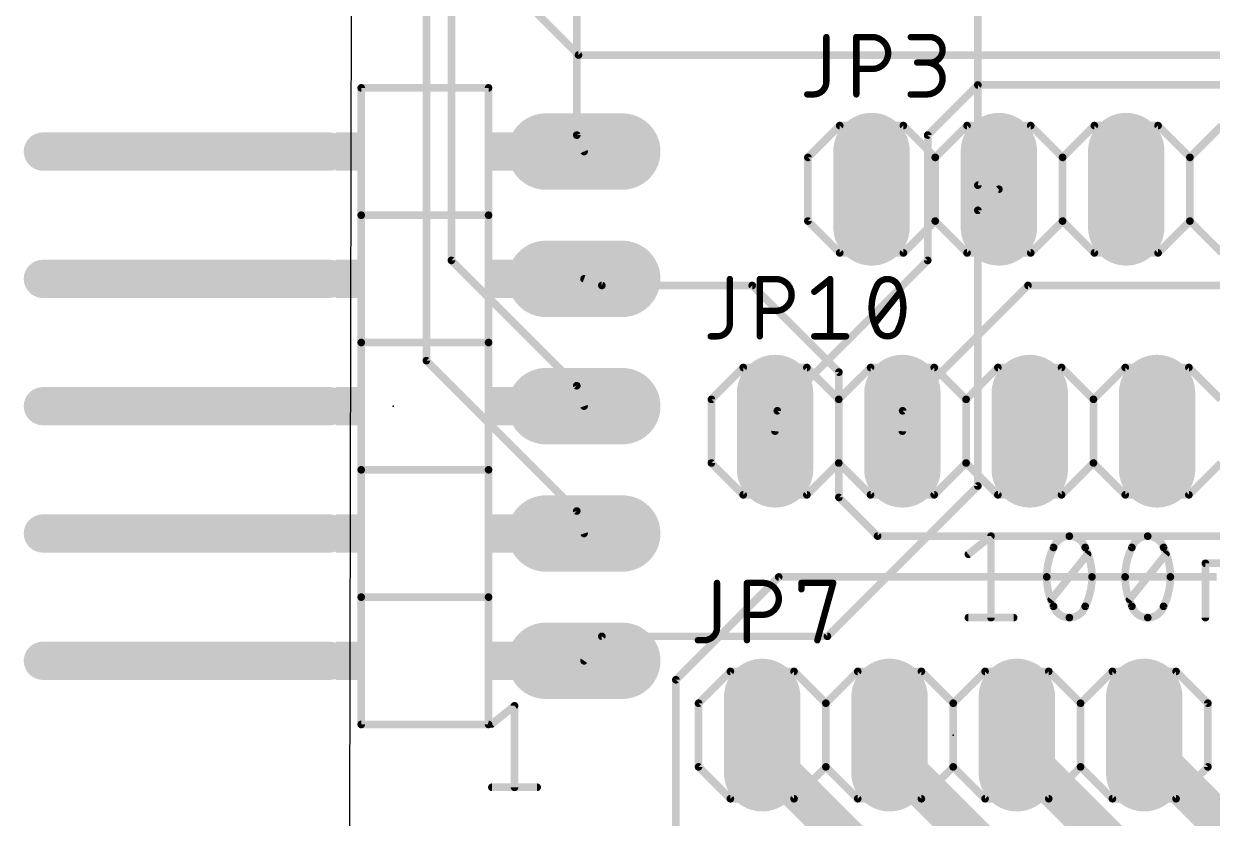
# Model space of a CAD drawing. Extents: x 35 to 96.4, y 45.4 to 90.1.
# Drawn here: x 34.97 to 58.68, y 53.87 to 69.72 of the extents above; entities that cross this region are included whole.
import ezdxf

# ---------------------------------------------------------------- set-up
doc = ezdxf.new("R2010")
doc.units = 0
for name, color, linetype in [('1', 12, 'CONTINUOUS'), ('16', 132, 'CONTINUOUS'), ('17', 110, 'CONTINUOUS'), ('20', 31, 'CONTINUOUS'), ('21', 253, 'CONTINUOUS'), ('23', 53, 'CONTINUOUS'), ('25', 253, 'CONTINUOUS'), ('51', 253, 'CONTINUOUS')]:
    doc.layers.add(name, color=color, linetype=linetype)

# ---------------------------------------------------------------- blocks, each defined once
blk = doc.blocks.new('RECT')
blk.add_solid([(-0.5, -0.5), (0.5, -0.5), (-0.5, 0.5), (0.5, 0.5)])
blk = doc.blocks.new('LONGP100')
at = {"const_width": 1}
blk.add_lwpolyline([(-0.5, 0), (0.5, 0)], dxfattribs=at)
at = {"const_width": 0.5}
for points in [[(-0.5, 0.25, 1), (-0.5, -0.25)], [(0.5, -0.25, 1), (0.5, 0.25)]]:
    blk.add_lwpolyline(points, format="xyb", dxfattribs=at)

msp = doc.modelspace()

# ---------------------------------------------------------------- linework, layer by layer
at = {"layer": '1'}
for points, const_width in [([(46.0345, 69.0978), (43.5, 71.6322)], 0.1524), ([(64.4022, 69.0978), (46.0345, 69.0978)], 0.1524), ([(54, 68.5), (53, 67.5)], 0.1524), ([(60, 68.5), (54, 68.5)], 0.1524), ([(53, 67.5), (53, 65)], 0.1524), ([(54, 66), (54.42, 66.42)], 0.1524), ([(54, 66), (54, 60.5)], 0.1524), ([(53, 65), (50, 62)], 0.1524), ([(50, 62), (49.955, 61.5931)], 0.1524), ([(54, 60.5), (51, 57.5)], 0.1524), ([(46.5, 57.5), (46.1457, 57.012)], 0.1524), ([(51, 57.5), (46.5, 57.5)], 0.1524), ([(49.6988, 55.5303), (49.6988, 55.1482)], 0.8128), ([(52.2388, 55.5303), (52.2388, 55.1466)], 0.8128), ([(54.7788, 55.5303), (54.7788, 55.2411)], 0.8128), ([(57.3188, 55.5303), (57.3188, 55.2971)], 0.8128), ([(55.1758, 49.6713), (49.6988, 55.1482)], 0.8128), ([(57.7098, 49.6757), (52.2388, 55.1466)], 0.8128), ([(60.2861, 49.7338), (54.7788, 55.2411)], 0.8128), ([(62.8402, 49.7757), (57.3188, 55.2971)], 0.8128)]:
    msp.add_lwpolyline(points, dxfattribs=dict(at, const_width=const_width))
for points, const_width in [([(46.0345, 69.1359, 1), (46.0345, 69.0597)], 0.0762), ([(46.0075, 69.0708, 1), (46.0614, 69.1247)], 0.0762), ([(54, 68.5381, 1), (54, 68.4619)], 0.0762), ([(54.0269, 68.4731, 1), (53.9731, 68.5269)], 0.0762), ([(53.0381, 67.5, 1), (52.9619, 67.5)], 0.0762), ([(52.9731, 67.5269, 1), (53.0269, 67.4731)], 0.0762), ([(54.4469, 66.3931, 1), (54.3931, 66.4469)], 0.0762), ([(54.0381, 66, 1), (53.9619, 66)], 0.0762), ([(53.9731, 66.0269, 1), (54.0269, 65.9731)], 0.0762), ([(52.9619, 65, 1), (53.0381, 65)], 0.0762), ([(53.0269, 64.9731, 1), (52.9731, 65.0269)], 0.0762), ([(49.9731, 62.0269, 1), (50.0269, 61.9731)], 0.0762), ([(50.0379, 61.9958, 1), (49.9621, 62.0042)], 0.0762), ([(49.9172, 61.5973, 1), (49.9929, 61.5889)], 0.0762), ([(53.9619, 60.5, 1), (54.0381, 60.5)], 0.0762), ([(54.0269, 60.4731, 1), (53.9731, 60.5269)], 0.0762), ([(46.5, 57.5381, 1), (46.5, 57.4619)], 0.0762), ([(46.5308, 57.4776, 1), (46.4692, 57.5224)], 0.0762), ([(50.9731, 57.5269, 1), (51.0269, 57.4731)], 0.0762), ([(51, 57.4619, 1), (51, 57.5381)], 0.0762), ([(46.1149, 57.0344, 1), (46.1765, 56.9896)], 0.0762), ([(49.902, 55.5303, 1), (49.4956, 55.5303)], 0.4064), ([(52.442, 55.5303, 1), (52.0356, 55.5303)], 0.4064), ([(54.982, 55.5303, 1), (54.5756, 55.5303)], 0.4064), ([(57.522, 55.5303, 1), (57.1156, 55.5303)], 0.4064), ([(49.8425, 55.2919, 1), (49.5552, 55.0045)], 0.4064), ([(52.3825, 55.2903, 1), (52.0952, 55.003)], 0.4064), ([(54.9225, 55.3847, 1), (54.6352, 55.0974)], 0.4064), ([(57.1156, 55.2971, 1), (57.522, 55.2971)], 0.4064), ([(57.4625, 55.4407, 1), (57.1752, 55.1534)], 0.4064), ([(49.4956, 55.1482, 1), (49.902, 55.1482)], 0.4064), ([(52.0356, 55.1466, 1), (52.442, 55.1466)], 0.4064), ([(54.5756, 55.2411, 1), (54.982, 55.2411)], 0.4064)]:
    msp.add_lwpolyline(points, format="xyb", dxfattribs=dict(at, const_width=const_width))
at = {"layer": '16', "const_width": 0.1524}
for points in [[(43, 85), (43, 63)], [(43.5, 85), (43.5, 65)], [(54, 66.5), (54, 77)], [(46, 70), (46, 67.5)], [(46, 67.5), (46.1457, 67.172)], [(54, 66.5), (54.42, 66.42)], [(43.5, 65), (46, 62.5)], [(46.5, 64.5), (46.1457, 64.632)], [(49.5, 64.5), (46.5, 64.5)], [(51.229, 62.771), (49.5, 64.5)], [(55, 64.5), (52.5, 62)], [(63, 64.5), (55, 64.5)], [(43, 63), (46, 60)], [(51.229, 60.271), (51.229, 62.771)], [(46, 62.5), (46.1457, 62.092)], [(52.5, 62), (52.495, 61.5931)], [(52, 59.5), (51.229, 60.271)], [(46, 60), (46.1457, 59.552)], [(63, 59.5), (52, 59.5)], [(50.0282, 58.6844), (47.9773, 56.6335)], [(58.7617, 58.6844), (50.0282, 58.6844)], [(47.9773, 56.6335), (47.9773, 51.5734)]]:
    msp.add_lwpolyline(points, dxfattribs=at)
at = {"layer": '16', "const_width": 0.0762}
for points in [[(46.0348, 67.5155, 1), (45.9652, 67.4845)], [(45.9619, 67.5, 1), (46.0381, 67.5)], [(46.1109, 67.1565, 1), (46.1805, 67.1874)], [(54.0071, 66.5374, 1), (53.9929, 66.4626)], [(53.9619, 66.5, 1), (54.0381, 66.5)], [(54.4129, 66.3826, 1), (54.4271, 66.4574)], [(43.4619, 65, 1), (43.5381, 65)], [(43.5269, 65.0269, 1), (43.4731, 64.9731)], [(46.159, 64.6677, 1), (46.1324, 64.5963)], [(46.5, 64.5381, 1), (46.5, 64.4619)], [(46.4867, 64.4643, 1), (46.5133, 64.5357)], [(49.5269, 64.5269, 1), (49.4731, 64.4731)], [(49.5, 64.4619, 1), (49.5, 64.5381)], [(55, 64.5381, 1), (55, 64.4619)], [(55.0269, 64.4731, 1), (54.9731, 64.5269)], [(43.0269, 63.0269, 1), (42.9731, 62.9731)], [(42.9619, 63, 1), (43.0381, 63)], [(51.2671, 62.771, 1), (51.1909, 62.771)], [(51.202, 62.7441, 1), (51.2559, 62.798)], [(46.0359, 62.5128, 1), (45.9641, 62.4872)], [(45.9731, 62.4731, 1), (46.0269, 62.5269)], [(46.1098, 62.0792, 1), (46.1816, 62.1048)], [(52.5381, 61.9995, 1), (52.4619, 62.0005)], [(52.4731, 62.0269, 1), (52.5269, 61.9731)], [(52.4569, 61.5936, 1), (52.5331, 61.5926)], [(51.2559, 60.298, 1), (51.202, 60.2441)], [(51.1909, 60.271, 1), (51.2671, 60.271)], [(46.0362, 60.0118, 1), (45.9638, 59.9882)], [(45.9731, 59.9731, 1), (46.0269, 60.0269)], [(46.1095, 59.5402, 1), (46.1819, 59.5638)], [(52, 59.5381, 1), (52, 59.4619)], [(51.9731, 59.4731, 1), (52.0269, 59.5269)], [(50.0282, 58.7225, 1), (50.0282, 58.6463)], [(50.0552, 58.6575, 1), (50.0013, 58.7113)], [(48.0154, 56.6335, 1), (47.9392, 56.6335)], [(47.9504, 56.6604, 1), (48.0043, 56.6066)]]:
    msp.add_lwpolyline(points, format="xyb", dxfattribs=at)
at = {"layer": '20'}
msp.add_line((41.5284, 85.7483), (41.4639, 53.6857), dxfattribs=at)
at = {"layer": '21'}
for points, const_width in [([(44.2407, 68.442), (41.7007, 68.442)], 0.1524), ([(41.7007, 68.442), (41.7007, 65.902)], 0.1524), ([(44.2407, 65.902), (44.2407, 68.442)], 0.1524), ([(51.245, 67.69), (50.61, 67.055)], 0.1524), ([(51.245, 67.69), (52.515, 67.69)], 0.1524), ([(52.515, 67.69), (53.15, 67.055)], 0.1524), ([(53.15, 67.055), (53.785, 67.69)], 0.1524), ([(53.785, 67.69), (55.055, 67.69)], 0.1524), ([(55.055, 67.69), (55.69, 67.055)], 0.1524), ([(55.69, 67.055), (56.325, 67.69)], 0.1524), ([(56.325, 67.69), (57.595, 67.69)], 0.1524), ([(57.595, 67.69), (58.23, 67.055)], 0.1524), ([(58.865, 67.69), (58.23, 67.055)], 0.1524), ([(35.3507, 67.172), (41.0657, 67.172)], 0.762), ([(50.61, 67.055), (50.61, 65.785)], 0.1524), ([(53.15, 67.055), (53.15, 65.785)], 0.1524), ([(55.69, 67.055), (55.69, 65.785)], 0.1524), ([(58.23, 67.055), (58.23, 65.785)], 0.1524), ([(44.2407, 65.902), (41.7007, 65.902)], 0.1524), ([(41.7007, 65.902), (41.7007, 63.362)], 0.1524), ([(44.2407, 63.362), (44.2407, 65.902)], 0.1524), ([(50.61, 65.785), (51.245, 65.15)], 0.1524), ([(53.15, 65.785), (52.515, 65.15)], 0.1524), ([(53.785, 65.15), (53.15, 65.785)], 0.1524), ([(55.69, 65.785), (55.055, 65.15)], 0.1524), ([(56.325, 65.15), (55.69, 65.785)], 0.1524), ([(58.23, 65.785), (57.595, 65.15)], 0.1524), ([(58.23, 65.785), (58.865, 65.15)], 0.1524), ([(52.515, 65.15), (51.245, 65.15)], 0.1524), ([(55.055, 65.15), (53.785, 65.15)], 0.1524), ([(57.595, 65.15), (56.325, 65.15)], 0.1524), ([(35.3507, 64.632), (41.0657, 64.632)], 0.762), ([(44.2407, 63.362), (41.7007, 63.362)], 0.1524), ([(41.7007, 63.362), (41.7007, 60.822)], 0.1524), ([(44.2407, 60.822), (44.2407, 63.362)], 0.1524), ([(49.32, 62.8631), (48.685, 62.2281)], 0.1524), ([(49.32, 62.8631), (50.59, 62.8631)], 0.1524), ([(50.59, 62.8631), (51.225, 62.2281)], 0.1524), ([(51.225, 62.2281), (51.86, 62.8631)], 0.1524), ([(51.86, 62.8631), (53.13, 62.8631)], 0.1524), ([(53.13, 62.8631), (53.765, 62.2281)], 0.1524), ([(53.765, 62.2281), (54.4, 62.8631)], 0.1524), ([(54.4, 62.8631), (55.67, 62.8631)], 0.1524), ([(55.67, 62.8631), (56.305, 62.2281)], 0.1524), ([(56.94, 62.8631), (56.305, 62.2281)], 0.1524), ([(56.94, 62.8631), (58.21, 62.8631)], 0.1524), ([(58.21, 62.8631), (58.845, 62.2281)], 0.1524), ([(35.3507, 62.092), (41.0657, 62.092)], 0.762), ([(48.685, 62.2281), (48.685, 60.9581)], 0.1524), ([(51.225, 62.2281), (51.225, 60.9581)], 0.1524), ([(53.765, 62.2281), (53.765, 60.9581)], 0.1524), ([(56.305, 62.2281), (56.305, 60.9581)], 0.1524), ([(48.685, 60.9581), (49.32, 60.3231)], 0.1524), ([(51.225, 60.9581), (50.59, 60.3231)], 0.1524), ([(51.86, 60.3231), (51.225, 60.9581)], 0.1524), ([(53.765, 60.9581), (53.13, 60.3231)], 0.1524), ([(54.4, 60.3231), (53.765, 60.9581)], 0.1524), ([(56.305, 60.9581), (55.67, 60.3231)], 0.1524), ([(56.305, 60.9581), (56.94, 60.3231)], 0.1524), ([(58.845, 60.9581), (58.21, 60.3231)], 0.1524), ([(44.2407, 60.822), (41.7007, 60.822)], 0.1524), ([(41.7007, 60.822), (41.7007, 58.282)], 0.1524), ([(44.2407, 58.282), (44.2407, 60.822)], 0.1524), ([(50.59, 60.3231), (49.32, 60.3231)], 0.1524), ([(53.13, 60.3231), (51.86, 60.3231)], 0.1524), ([(55.67, 60.3231), (54.4, 60.3231)], 0.1524), ([(58.21, 60.3231), (56.94, 60.3231)], 0.1524), ([(35.3507, 59.552), (41.0657, 59.552)], 0.762), ([(44.2407, 58.282), (41.7007, 58.282)], 0.1524), ([(41.7007, 58.282), (41.7007, 55.742)], 0.1524), ([(44.2407, 55.742), (44.2407, 58.282)], 0.1524), ([(35.3507, 57.012), (41.0657, 57.012)], 0.762), ([(49.0638, 56.8003), (48.4288, 56.1653)], 0.1524), ([(49.0638, 56.8003), (50.3338, 56.8003)], 0.1524), ([(50.3338, 56.8003), (50.9688, 56.1653)], 0.1524), ([(50.9688, 56.1653), (51.6038, 56.8003)], 0.1524), ([(51.6038, 56.8003), (52.8738, 56.8003)], 0.1524), ([(52.8738, 56.8003), (53.5088, 56.1653)], 0.1524), ([(53.5088, 56.1653), (54.1438, 56.8003)], 0.1524), ([(54.1438, 56.8003), (55.4138, 56.8003)], 0.1524), ([(55.4138, 56.8003), (56.0488, 56.1653)], 0.1524), ([(56.6838, 56.8003), (56.0488, 56.1653)], 0.1524), ([(56.6838, 56.8003), (57.9538, 56.8003)], 0.1524), ([(57.9538, 56.8003), (58.5888, 56.1653)], 0.1524), ([(48.4288, 56.1653), (48.4288, 54.8953)], 0.1524), ([(50.9688, 56.1653), (50.9688, 54.8953)], 0.1524), ([(53.5088, 56.1653), (53.5088, 54.8953)], 0.1524), ([(56.0488, 56.1653), (56.0488, 54.8953)], 0.1524), ([(58.5888, 56.1653), (58.5888, 54.8953)], 0.1524), ([(41.7007, 55.742), (44.2407, 55.742)], 0.1524), ([(48.4288, 54.8953), (49.0638, 54.2603)], 0.1524), ([(50.9688, 54.8953), (50.3338, 54.2603)], 0.1524), ([(51.6038, 54.2603), (50.9688, 54.8953)], 0.1524), ([(53.5088, 54.8953), (52.8738, 54.2603)], 0.1524), ([(54.1438, 54.2603), (53.5088, 54.8953)], 0.1524), ([(56.0488, 54.8953), (55.4138, 54.2603)], 0.1524), ([(56.0488, 54.8953), (56.6838, 54.2603)], 0.1524), ([(58.5888, 54.8953), (57.9538, 54.2603)], 0.1524), ([(50.3338, 54.2603), (49.0638, 54.2603)], 0.1524), ([(52.8738, 54.2603), (51.6038, 54.2603)], 0.1524), ([(55.4138, 54.2603), (54.1438, 54.2603)], 0.1524), ([(57.9538, 54.2603), (56.6838, 54.2603)], 0.1524)]:
    msp.add_lwpolyline(points, dxfattribs=dict(at, const_width=const_width))
for points, const_width in [([(41.7007, 68.4801, 1), (41.7007, 68.4039)], 0.0762), ([(41.7388, 68.442, 1), (41.6626, 68.442)], 0.0762), ([(44.2788, 68.442, 1), (44.2026, 68.442)], 0.0762), ([(44.2407, 68.4039, 1), (44.2407, 68.4801)], 0.0762), ([(51.245, 67.7281, 1), (51.245, 67.6519)], 0.0762), ([(51.2719, 67.6631, 1), (51.2181, 67.7169)], 0.0762), ([(52.5419, 67.7169, 1), (52.4881, 67.6631)], 0.0762), ([(52.515, 67.6519, 1), (52.515, 67.7281)], 0.0762), ([(53.785, 67.7281, 1), (53.785, 67.6519)], 0.0762), ([(53.8119, 67.6631, 1), (53.7581, 67.7169)], 0.0762), ([(55.0819, 67.7169, 1), (55.0281, 67.6631)], 0.0762), ([(55.055, 67.6519, 1), (55.055, 67.7281)], 0.0762), ([(56.325, 67.7281, 1), (56.325, 67.6519)], 0.0762), ([(56.3519, 67.6631, 1), (56.2981, 67.7169)], 0.0762), ([(57.6219, 67.7169, 1), (57.5681, 67.6631)], 0.0762), ([(57.595, 67.6519, 1), (57.595, 67.7281)], 0.0762), ([(35.3507, 67.3625, 1), (35.3507, 66.9815)], 0.381), ([(41.0657, 66.9815, 1), (41.0657, 67.3625)], 0.381), ([(50.6481, 67.055, 1), (50.5719, 67.055)], 0.0762), ([(50.5831, 67.0819, 1), (50.6369, 67.0281)], 0.0762), ([(53.1881, 67.055, 1), (53.1119, 67.055)], 0.0762), ([(53.1231, 67.0819, 1), (53.1769, 67.0281)], 0.0762), ([(53.1231, 67.0281, 1), (53.1769, 67.0819)], 0.0762), ([(55.7281, 67.055, 1), (55.6519, 67.055)], 0.0762), ([(55.6631, 67.0819, 1), (55.7169, 67.0281)], 0.0762), ([(55.6631, 67.0281, 1), (55.7169, 67.0819)], 0.0762), ([(58.2681, 67.055, 1), (58.1919, 67.055)], 0.0762), ([(58.2031, 67.0819, 1), (58.2569, 67.0281)], 0.0762), ([(58.2031, 67.0281, 1), (58.2569, 67.0819)], 0.0762), ([(41.7007, 65.9401, 1), (41.7007, 65.8639)], 0.0762), ([(41.7388, 65.902, 1), (41.6626, 65.902)], 0.0762), ([(41.6626, 65.902, 1), (41.7388, 65.902)], 0.0762), ([(44.2788, 65.902, 1), (44.2026, 65.902)], 0.0762), ([(44.2026, 65.902, 1), (44.2788, 65.902)], 0.0762), ([(44.2407, 65.8639, 1), (44.2407, 65.9401)], 0.0762), ([(50.5719, 65.785, 1), (50.6481, 65.785)], 0.0762), ([(50.6369, 65.8119, 1), (50.5831, 65.7581)], 0.0762), ([(53.1119, 65.785, 1), (53.1881, 65.785)], 0.0762), ([(53.1769, 65.8119, 1), (53.1231, 65.7581)], 0.0762), ([(53.1769, 65.7581, 1), (53.1231, 65.8119)], 0.0762), ([(55.6519, 65.785, 1), (55.7281, 65.785)], 0.0762), ([(55.7169, 65.8119, 1), (55.6631, 65.7581)], 0.0762), ([(55.7169, 65.7581, 1), (55.6631, 65.8119)], 0.0762), ([(58.1919, 65.785, 1), (58.2681, 65.785)], 0.0762), ([(58.2569, 65.8119, 1), (58.2031, 65.7581)], 0.0762), ([(58.2569, 65.7581, 1), (58.2031, 65.8119)], 0.0762), ([(51.245, 65.1881, 1), (51.245, 65.1119)], 0.0762), ([(51.2181, 65.1231, 1), (51.2719, 65.1769)], 0.0762), ([(52.4881, 65.1769, 1), (52.5419, 65.1231)], 0.0762), ([(52.515, 65.1119, 1), (52.515, 65.1881)], 0.0762), ([(53.785, 65.1881, 1), (53.785, 65.1119)], 0.0762), ([(53.7581, 65.1231, 1), (53.8119, 65.1769)], 0.0762), ([(55.0281, 65.1769, 1), (55.0819, 65.1231)], 0.0762), ([(55.055, 65.1119, 1), (55.055, 65.1881)], 0.0762), ([(56.325, 65.1881, 1), (56.325, 65.1119)], 0.0762), ([(56.2981, 65.1231, 1), (56.3519, 65.1769)], 0.0762), ([(57.5681, 65.1769, 1), (57.6219, 65.1231)], 0.0762), ([(57.595, 65.1119, 1), (57.595, 65.1881)], 0.0762), ([(35.3507, 64.8225, 1), (35.3507, 64.4415)], 0.381), ([(41.0657, 64.4415, 1), (41.0657, 64.8225)], 0.381), ([(41.7007, 63.4001, 1), (41.7007, 63.3239)], 0.0762), ([(41.7388, 63.362, 1), (41.6626, 63.362)], 0.0762), ([(41.6626, 63.362, 1), (41.7388, 63.362)], 0.0762), ([(44.2788, 63.362, 1), (44.2026, 63.362)], 0.0762), ([(44.2026, 63.362, 1), (44.2788, 63.362)], 0.0762), ([(44.2407, 63.3239, 1), (44.2407, 63.4001)], 0.0762), ([(49.32, 62.9012, 1), (49.32, 62.825)], 0.0762), ([(49.347, 62.8362, 1), (49.2931, 62.8901)], 0.0762), ([(50.617, 62.8901, 1), (50.5631, 62.8362)], 0.0762), ([(50.59, 62.825, 1), (50.59, 62.9012)], 0.0762), ([(51.86, 62.9012, 1), (51.86, 62.825)], 0.0762), ([(51.887, 62.8362, 1), (51.8331, 62.8901)], 0.0762), ([(53.157, 62.8901, 1), (53.1031, 62.8362)], 0.0762), ([(53.13, 62.825, 1), (53.13, 62.9012)], 0.0762), ([(54.4, 62.9012, 1), (54.4, 62.825)], 0.0762), ([(54.427, 62.8362, 1), (54.3731, 62.8901)], 0.0762), ([(55.697, 62.8901, 1), (55.6431, 62.8362)], 0.0762), ([(55.67, 62.825, 1), (55.67, 62.9012)], 0.0762), ([(56.94, 62.9012, 1), (56.94, 62.825)], 0.0762), ([(56.967, 62.8362, 1), (56.9131, 62.8901)], 0.0762), ([(58.237, 62.8901, 1), (58.1831, 62.8362)], 0.0762), ([(58.21, 62.825, 1), (58.21, 62.9012)], 0.0762), ([(35.3507, 62.2825, 1), (35.3507, 61.9015)], 0.381), ([(41.0657, 61.9015, 1), (41.0657, 62.2825)], 0.381), ([(48.7231, 62.2281, 1), (48.6469, 62.2281)], 0.0762), ([(48.6581, 62.2551, 1), (48.712, 62.2012)], 0.0762), ([(51.2631, 62.2281, 1), (51.1869, 62.2281)], 0.0762), ([(51.1981, 62.2551, 1), (51.252, 62.2012)], 0.0762), ([(51.1981, 62.2012, 1), (51.252, 62.2551)], 0.0762), ([(53.8031, 62.2281, 1), (53.7269, 62.2281)], 0.0762), ([(53.7381, 62.2551, 1), (53.792, 62.2012)], 0.0762), ([(53.7381, 62.2012, 1), (53.792, 62.2551)], 0.0762), ([(56.3431, 62.2281, 1), (56.2669, 62.2281)], 0.0762), ([(56.2781, 62.2551, 1), (56.332, 62.2012)], 0.0762), ([(56.2781, 62.2012, 1), (56.332, 62.2551)], 0.0762), ([(48.712, 60.9851, 1), (48.6581, 60.9312)], 0.0762), ([(48.6469, 60.9581, 1), (48.7231, 60.9581)], 0.0762), ([(51.252, 60.9851, 1), (51.1981, 60.9312)], 0.0762), ([(51.1869, 60.9581, 1), (51.2631, 60.9581)], 0.0762), ([(51.252, 60.9312, 1), (51.1981, 60.9851)], 0.0762), ([(53.792, 60.9851, 1), (53.7381, 60.9312)], 0.0762), ([(53.7269, 60.9581, 1), (53.8031, 60.9581)], 0.0762), ([(53.792, 60.9312, 1), (53.7381, 60.9851)], 0.0762), ([(56.332, 60.9851, 1), (56.2781, 60.9312)], 0.0762), ([(56.2669, 60.9581, 1), (56.3431, 60.9581)], 0.0762), ([(56.332, 60.9312, 1), (56.2781, 60.9851)], 0.0762), ([(41.7007, 60.8601, 1), (41.7007, 60.7839)], 0.0762), ([(41.7388, 60.822, 1), (41.6626, 60.822)], 0.0762), ([(41.6626, 60.822, 1), (41.7388, 60.822)], 0.0762), ([(44.2788, 60.822, 1), (44.2026, 60.822)], 0.0762), ([(44.2026, 60.822, 1), (44.2788, 60.822)], 0.0762), ([(44.2407, 60.7839, 1), (44.2407, 60.8601)], 0.0762), ([(49.32, 60.3612, 1), (49.32, 60.285)], 0.0762), ([(49.2931, 60.2962, 1), (49.347, 60.3501)], 0.0762), ([(50.5631, 60.3501, 1), (50.617, 60.2962)], 0.0762), ([(50.59, 60.285, 1), (50.59, 60.3612)], 0.0762), ([(51.86, 60.3612, 1), (51.86, 60.285)], 0.0762), ([(51.8331, 60.2962, 1), (51.887, 60.3501)], 0.0762), ([(53.1031, 60.3501, 1), (53.157, 60.2962)], 0.0762), ([(53.13, 60.285, 1), (53.13, 60.3612)], 0.0762), ([(54.4, 60.3612, 1), (54.4, 60.285)], 0.0762), ([(54.3731, 60.2962, 1), (54.427, 60.3501)], 0.0762), ([(55.6431, 60.3501, 1), (55.697, 60.2962)], 0.0762), ([(55.67, 60.285, 1), (55.67, 60.3612)], 0.0762), ([(56.94, 60.3612, 1), (56.94, 60.285)], 0.0762), ([(56.9131, 60.2962, 1), (56.967, 60.3501)], 0.0762), ([(58.1831, 60.3501, 1), (58.237, 60.2962)], 0.0762), ([(58.21, 60.285, 1), (58.21, 60.3612)], 0.0762), ([(35.3507, 59.7425, 1), (35.3507, 59.3615)], 0.381), ([(41.0657, 59.3615, 1), (41.0657, 59.7425)], 0.381), ([(41.7007, 58.3201, 1), (41.7007, 58.2439)], 0.0762), ([(41.7388, 58.282, 1), (41.6626, 58.282)], 0.0762), ([(41.6626, 58.282, 1), (41.7388, 58.282)], 0.0762), ([(44.2788, 58.282, 1), (44.2026, 58.282)], 0.0762), ([(44.2026, 58.282, 1), (44.2788, 58.282)], 0.0762), ([(44.2407, 58.2439, 1), (44.2407, 58.3201)], 0.0762), ([(35.3507, 57.2025, 1), (35.3507, 56.8215)], 0.381), ([(41.0657, 56.8215, 1), (41.0657, 57.2025)], 0.381), ([(49.0638, 56.8384, 1), (49.0638, 56.7622)], 0.0762), ([(49.0908, 56.7733, 1), (49.0369, 56.8272)], 0.0762), ([(50.3608, 56.8272, 1), (50.3069, 56.7733)], 0.0762), ([(50.3338, 56.7622, 1), (50.3338, 56.8384)], 0.0762), ([(51.6038, 56.8384, 1), (51.6038, 56.7622)], 0.0762), ([(51.6308, 56.7733, 1), (51.5769, 56.8272)], 0.0762), ([(52.9008, 56.8272, 1), (52.8469, 56.7733)], 0.0762), ([(52.8738, 56.7622, 1), (52.8738, 56.8384)], 0.0762), ([(54.1438, 56.8384, 1), (54.1438, 56.7622)], 0.0762), ([(54.1708, 56.7733, 1), (54.1169, 56.8272)], 0.0762), ([(55.4408, 56.8272, 1), (55.3869, 56.7733)], 0.0762), ([(55.4138, 56.7622, 1), (55.4138, 56.8384)], 0.0762), ([(56.6838, 56.8384, 1), (56.6838, 56.7622)], 0.0762), ([(56.7108, 56.7733, 1), (56.6569, 56.8272)], 0.0762), ([(57.9808, 56.8272, 1), (57.9269, 56.7733)], 0.0762), ([(57.9538, 56.7622, 1), (57.9538, 56.8384)], 0.0762), ([(48.4669, 56.1653, 1), (48.3907, 56.1653)], 0.0762), ([(48.4019, 56.1922, 1), (48.4558, 56.1383)], 0.0762), ([(51.0069, 56.1653, 1), (50.9307, 56.1653)], 0.0762), ([(50.9419, 56.1922, 1), (50.9958, 56.1383)], 0.0762), ([(50.9419, 56.1383, 1), (50.9958, 56.1922)], 0.0762), ([(53.5469, 56.1653, 1), (53.4707, 56.1653)], 0.0762), ([(53.4819, 56.1922, 1), (53.5358, 56.1383)], 0.0762), ([(53.4819, 56.1383, 1), (53.5358, 56.1922)], 0.0762), ([(56.0869, 56.1653, 1), (56.0107, 56.1653)], 0.0762), ([(56.0219, 56.1922, 1), (56.0758, 56.1383)], 0.0762), ([(56.0219, 56.1383, 1), (56.0758, 56.1922)], 0.0762), ([(58.6269, 56.1653, 1), (58.5507, 56.1653)], 0.0762), ([(58.5619, 56.1383, 1), (58.6158, 56.1922)], 0.0762), ([(41.7007, 55.7801, 1), (41.7007, 55.7039)], 0.0762), ([(41.6626, 55.742, 1), (41.7388, 55.742)], 0.0762), ([(44.2026, 55.742, 1), (44.2788, 55.742)], 0.0762), ([(44.2407, 55.7039, 1), (44.2407, 55.7801)], 0.0762), ([(48.4558, 54.9222, 1), (48.4019, 54.8683)], 0.0762), ([(48.3907, 54.8953, 1), (48.4669, 54.8953)], 0.0762), ([(50.9958, 54.9222, 1), (50.9419, 54.8683)], 0.0762), ([(50.9307, 54.8953, 1), (51.0069, 54.8953)], 0.0762), ([(50.9958, 54.8683, 1), (50.9419, 54.9222)], 0.0762), ([(53.5358, 54.9222, 1), (53.4819, 54.8683)], 0.0762), ([(53.4707, 54.8953, 1), (53.5469, 54.8953)], 0.0762), ([(53.5358, 54.8683, 1), (53.4819, 54.9222)], 0.0762), ([(56.0758, 54.9222, 1), (56.0219, 54.8683)], 0.0762), ([(56.0107, 54.8953, 1), (56.0869, 54.8953)], 0.0762), ([(56.0758, 54.8683, 1), (56.0219, 54.9222)], 0.0762), ([(58.5507, 54.8953, 1), (58.6269, 54.8953)], 0.0762), ([(58.6158, 54.8683, 1), (58.5619, 54.9222)], 0.0762), ([(49.0638, 54.2984, 1), (49.0638, 54.2222)], 0.0762), ([(49.0369, 54.2333, 1), (49.0908, 54.2872)], 0.0762), ([(50.3069, 54.2872, 1), (50.3608, 54.2333)], 0.0762), ([(50.3338, 54.2222, 1), (50.3338, 54.2984)], 0.0762), ([(51.6038, 54.2984, 1), (51.6038, 54.2222)], 0.0762), ([(51.5769, 54.2333, 1), (51.6308, 54.2872)], 0.0762), ([(52.8469, 54.2872, 1), (52.9008, 54.2333)], 0.0762), ([(52.8738, 54.2222, 1), (52.8738, 54.2984)], 0.0762), ([(54.1438, 54.2984, 1), (54.1438, 54.2222)], 0.0762), ([(54.1169, 54.2333, 1), (54.1708, 54.2872)], 0.0762), ([(55.3869, 54.2872, 1), (55.4408, 54.2333)], 0.0762), ([(55.4138, 54.2222, 1), (55.4138, 54.2984)], 0.0762), ([(56.6838, 54.2984, 1), (56.6838, 54.2222)], 0.0762), ([(56.6569, 54.2333, 1), (56.7108, 54.2872)], 0.0762), ([(57.9269, 54.2872, 1), (57.9808, 54.2333)], 0.0762), ([(57.9538, 54.2222, 1), (57.9538, 54.2984)], 0.0762)]:
    msp.add_lwpolyline(points, format="xyb", dxfattribs=dict(at, const_width=const_width))
at = {"layer": '23'}
for p in [(42.3357, 62.092), (53.5088, 55.5303)]:
    msp.add_point(p, dxfattribs=at)
at = {"layer": '25'}
for points, const_width in [([(50.9783, 69.4553), (50.9783, 68.5663)], 0.127), ([(51.5763, 68.3123), (51.5763, 69.4553)], 0.127), ([(51.5763, 69.4553), (51.8938, 69.4553)], 0.127), ([(52.6622, 69.4553), (53.0432, 69.4553)], 0.127), ([(53.0432, 68.9473), (52.7892, 68.9473)], 0.127), ([(51.8938, 68.8203), (51.5763, 68.8203)], 0.127), ([(50.7243, 68.3123), (50.5973, 68.3123)], 0.127), ([(52.6622, 68.3123), (52.9797, 68.3123)], 0.127), ([(49.0533, 64.6284), (49.0533, 63.7394)], 0.127), ([(49.6514, 63.4854), (49.6514, 64.6284)], 0.127), ([(49.6514, 64.6284), (49.9689, 64.6284)], 0.127), ([(50.7372, 64.3744), (51.0547, 64.6284)], 0.127), ([(51.0547, 64.6284), (51.0547, 63.4854)], 0.127), ([(51.9437, 63.7394), (52.4517, 64.3744)], 0.127), ([(49.9689, 63.9934), (49.6514, 63.9934)], 0.127), ([(48.7993, 63.4854), (48.6723, 63.4854)], 0.127), ([(50.7372, 63.4854), (51.3722, 63.4854)], 0.127), ([(53.8111, 59.1374), (54.2627, 59.4986)], 0.1524), ([(54.2627, 59.4986), (54.2627, 57.873)], 0.1524), ([(55.4646, 58.2343), (56.187, 59.1374)], 0.1524), ([(57.0277, 58.2343), (57.7502, 59.1374)], 0.1524), ([(58.5387, 57.873), (58.5387, 58.9568)], 0.1524), ([(58.5387, 58.9568), (58.9902, 58.9568)], 0.1524), ([(48.7971, 58.5656), (48.7971, 57.6766)], 0.127), ([(49.3952, 57.4226), (49.3952, 58.5656)], 0.127), ([(49.3952, 58.5656), (49.7127, 58.5656)], 0.127), ([(50.481, 58.4386), (50.481, 58.5656)], 0.127), ([(50.481, 58.5656), (51.116, 58.5656)], 0.127), ([(51.116, 58.5656), (50.7985, 57.4226)], 0.127), ([(49.7127, 57.9306), (49.3952, 57.9306)], 0.127), ([(53.8111, 57.873), (54.7142, 57.873)], 0.1524), ([(48.5431, 57.4226), (48.4161, 57.4226)], 0.127), ([(44.3069, 55.7528), (44.7585, 56.1141)], 0.1524), ([(44.7585, 56.1141), (44.7585, 54.4885)], 0.1524), ([(44.3069, 54.4885), (45.21, 54.4885)], 0.1524)]:
    msp.add_lwpolyline(points, dxfattribs=dict(at, const_width=const_width))
for points, const_width in [([(51.0101, 69.4553, 1), (50.9466, 69.4553)], 0.0635), ([(51.5763, 69.4871, 1), (51.5763, 69.4236)], 0.0635), ([(51.6081, 69.4553, 1), (51.5446, 69.4553)], 0.0635), ([(51.8938, 69.4871, 1), (51.8938, 69.4236)], 0.0635), ([(51.8938, 68.8203, 1), (51.8938, 69.4553)], 0.127), ([(51.8938, 69.4236, 1), (51.8938, 69.4871)], 0.0635), ([(52.6622, 69.4871, 1), (52.6622, 69.4236)], 0.0635), ([(53.0432, 69.4871, 1), (53.0432, 69.4236)], 0.0635), ([(53.0432, 68.9473, 1), (53.0432, 69.4553)], 0.127), ([(53.0432, 69.4236, 1), (53.0432, 69.4871)], 0.0635), ([(52.7892, 68.9791, 1), (52.7892, 68.9155)], 0.0635), ([(52.9797, 68.9791, 1), (52.9797, 68.9155)], 0.0635), ([(52.9797, 68.3123, 1), (52.9797, 68.9473)], 0.127), ([(53.0432, 68.9791, 1), (53.0432, 68.9155)], 0.0635), ([(53.0432, 68.9155, 1), (53.0432, 68.9791)], 0.0635), ([(51.5763, 68.8521, 1), (51.5763, 68.7886)], 0.0635), ([(51.8938, 68.8521, 1), (51.8938, 68.7886)], 0.0635), ([(51.8938, 68.7886, 1), (51.8938, 68.8521)], 0.0635), ([(50.7243, 68.3123, 0.4142), (50.9783, 68.5663)], 0.127), ([(51.0101, 68.5663, 1), (50.9466, 68.5663)], 0.0635), ([(50.9466, 68.5663, 1), (51.0101, 68.5663)], 0.0635), ([(50.5973, 68.3441, 1), (50.5973, 68.2806)], 0.0635), ([(50.7243, 68.3441, 1), (50.7243, 68.2806)], 0.0635), ([(50.7243, 68.2806, 1), (50.7243, 68.3441)], 0.0635), ([(51.5446, 68.3123, 1), (51.6081, 68.3123)], 0.0635), ([(52.6622, 68.3441, 1), (52.6622, 68.2806)], 0.0635), ([(52.9797, 68.3441, 1), (52.9797, 68.2806)], 0.0635), ([(52.9797, 68.2806, 1), (52.9797, 68.3441)], 0.0635), ([(49.0851, 64.6284, 1), (49.0216, 64.6284)], 0.0635), ([(49.6831, 64.6284, 1), (49.6196, 64.6284)], 0.0635), ([(49.6514, 64.6602, 1), (49.6514, 64.5967)], 0.0635), ([(49.9689, 64.6602, 1), (49.9689, 64.5967)], 0.0635), ([(49.9689, 63.9934, 1), (49.9689, 64.6284)], 0.127), ([(49.9689, 64.5967, 1), (49.9689, 64.6602)], 0.0635), ([(51.0865, 64.6284, 1), (51.023, 64.6284)], 0.0635), ([(51.0745, 64.6036, 1), (51.0349, 64.6532)], 0.0635), ([(51.9755, 64.4697, 0.1139), (51.8802, 64.0569)], 0.127), ([(51.9454, 64.48, 1), (52.0055, 64.4594)], 0.0635), ([(52.1977, 64.6284, 0.3205), (51.9755, 64.4697)], 0.127), ([(52.004, 64.4557, 1), (51.9469, 64.4836)], 0.0635), ([(52.1977, 64.6602, 1), (52.1977, 64.5967)], 0.0635), ([(52.42, 64.4697, 0.3205), (52.1977, 64.6284)], 0.127), ([(52.1977, 64.5967, 1), (52.1977, 64.6602)], 0.0635), ([(52.4485, 64.4836, 1), (52.3914, 64.4557)], 0.0635), ([(52.5152, 64.0569, 0.1139), (52.42, 64.4697)], 0.127), ([(52.3899, 64.4594, 1), (52.45, 64.48)], 0.0635), ([(50.7174, 64.3992, 1), (50.757, 64.3496)], 0.0635), ([(52.4765, 64.3546, 1), (52.4269, 64.3942)], 0.0635), ([(49.6514, 64.0252, 1), (49.6514, 63.9617)], 0.0635), ([(49.9689, 64.0252, 1), (49.9689, 63.9617)], 0.0635), ([(49.9689, 63.9617, 1), (49.9689, 64.0252)], 0.0635), ([(51.8802, 64.0569, 0.1139), (51.9755, 63.6442)], 0.127), ([(51.912, 64.0569, 1), (51.8485, 64.0569)], 0.0635), ([(51.8485, 64.0569, 1), (51.912, 64.0569)], 0.0635), ([(52.42, 63.6442, 0.1139), (52.5152, 64.0569)], 0.127), ([(52.547, 64.0569, 1), (52.4835, 64.0569)], 0.0635), ([(52.4835, 64.0569, 1), (52.547, 64.0569)], 0.0635), ([(48.7993, 63.4854, 0.4142), (49.0533, 63.7394)], 0.127), ([(49.0851, 63.7394, 1), (49.0216, 63.7394)], 0.0635), ([(49.0216, 63.7394, 1), (49.0851, 63.7394)], 0.0635), ([(51.9189, 63.7592, 1), (51.9685, 63.7196)], 0.0635), ([(48.6723, 63.5172, 1), (48.6723, 63.4537)], 0.0635), ([(48.7993, 63.5172, 1), (48.7993, 63.4537)], 0.0635), ([(48.7993, 63.4537, 1), (48.7993, 63.5172)], 0.0635), ([(50.7372, 63.5172, 1), (50.7372, 63.4537)], 0.0635), ([(51.3722, 63.4537, 1), (51.3722, 63.5172)], 0.0635), ([(52.0055, 63.6545, 1), (51.9454, 63.6339)], 0.0635), ([(51.9755, 63.6442, 0.3205), (52.1977, 63.4854)], 0.127), ([(51.9469, 63.6302, 1), (52.004, 63.6581)], 0.0635), ([(52.1977, 63.4854, 0.3205), (52.42, 63.6442)], 0.127), ([(52.1977, 63.5172, 1), (52.1977, 63.4537)], 0.0635), ([(52.1977, 63.4537, 1), (52.1977, 63.5172)], 0.0635), ([(52.3914, 63.6581, 1), (52.4485, 63.6302)], 0.0635), ([(52.45, 63.6339, 1), (52.3899, 63.6545)], 0.0635), ([(49.6196, 63.4854, 1), (49.6831, 63.4854)], 0.0635), ([(51.023, 63.4854, 1), (51.0865, 63.4854)], 0.0635), ([(54.3008, 59.4986, 1), (54.2246, 59.4986)], 0.0762), ([(54.2865, 59.4689, 1), (54.2389, 59.5284)], 0.0762), ([(55.8258, 59.4986, 0.3205), (55.5097, 59.2729)], 0.1524), ([(56.1419, 59.2729, 0.3205), (55.8258, 59.4986)], 0.1524), ([(55.8258, 59.5367, 1), (55.8258, 59.4605)], 0.0762), ([(55.8258, 59.4605, 1), (55.8258, 59.5367)], 0.0762), ([(57.3889, 59.4986, 0.3205), (57.0728, 59.2729)], 0.1524), ([(57.705, 59.2729, 0.3205), (57.3889, 59.4986)], 0.1524), ([(57.3889, 59.5367, 1), (57.3889, 59.4605)], 0.0762), ([(57.3889, 59.4605, 1), (57.3889, 59.5367)], 0.0762), ([(55.5097, 59.2729, 0.1139), (55.3742, 58.6858)], 0.1524), ([(55.4737, 59.2852, 1), (55.5457, 59.2605)], 0.0762), ([(55.544, 59.2562, 1), (55.4755, 59.2896)], 0.0762), ([(56.1761, 59.2896, 1), (56.1076, 59.2562)], 0.0762), ([(56.2774, 58.6858, 0.1139), (56.1419, 59.2729)], 0.1524), ([(56.1058, 59.2605, 1), (56.1779, 59.2852)], 0.0762), ([(57.0728, 59.2729, 0.1139), (56.9374, 58.6858)], 0.1524), ([(57.0368, 59.2852, 1), (57.1089, 59.2605)], 0.0762), ([(57.1071, 59.2562, 1), (57.0386, 59.2896)], 0.0762), ([(57.8405, 58.6858, 0.1139), (57.705, 59.2729)], 0.1524), ([(57.7393, 59.2896, 1), (57.6708, 59.2562)], 0.0762), ([(57.669, 59.2605, 1), (57.741, 59.2852)], 0.0762), ([(53.7873, 59.1671, 1), (53.8349, 59.1076)], 0.0762), ([(56.2168, 59.1136, 1), (56.1573, 59.1612)], 0.0762), ([(57.7799, 59.1136, 1), (57.7204, 59.1612)], 0.0762), ([(58.5768, 58.9568, 1), (58.5006, 58.9568)], 0.0762), ([(58.5387, 58.9949, 1), (58.5387, 58.9187)], 0.0762), ([(48.8289, 58.5656, 1), (48.7654, 58.5656)], 0.0635), ([(49.4269, 58.5656, 1), (49.3634, 58.5656)], 0.0635), ([(49.3952, 58.5973, 1), (49.3952, 58.5338)], 0.0635), ([(49.7127, 57.9306, 1), (49.7127, 58.5656)], 0.127), ([(49.7127, 58.5973, 1), (49.7127, 58.5338)], 0.0635), ([(49.7127, 58.5338, 1), (49.7127, 58.5973)], 0.0635), ([(50.5128, 58.5656, 1), (50.4493, 58.5656)], 0.0635), ([(50.481, 58.5973, 1), (50.481, 58.5338)], 0.0635), ([(51.1466, 58.5571, 1), (51.0854, 58.5741)], 0.0635), ([(51.116, 58.5338, 1), (51.116, 58.5973)], 0.0635), ([(55.3742, 58.6858, 0.1139), (55.5097, 58.0988)], 0.1524), ([(55.4123, 58.6858, 1), (55.3361, 58.6858)], 0.0762), ([(55.3361, 58.6858, 1), (55.4123, 58.6858)], 0.0762), ([(56.1419, 58.0988, 0.1139), (56.2774, 58.6858)], 0.1524), ([(56.3155, 58.6858, 1), (56.2393, 58.6858)], 0.0762), ([(56.2393, 58.6858, 1), (56.3154, 58.6858)], 0.0762), ([(56.9374, 58.6858, 0.1139), (57.0728, 58.0988)], 0.1524), ([(56.9755, 58.6858, 1), (56.8993, 58.6858)], 0.0762), ([(56.8993, 58.6858, 1), (56.9755, 58.6858)], 0.0762), ([(57.705, 58.0988, 0.1139), (57.8405, 58.6858)], 0.1524), ([(57.8786, 58.6858, 1), (57.8024, 58.6858)], 0.0762), ([(57.8024, 58.6858, 1), (57.8786, 58.6858)], 0.0762), ([(50.4493, 58.4386, 1), (50.5128, 58.4386)], 0.0635), ([(55.4348, 58.2581, 1), (55.4943, 58.2105)], 0.0762), ([(55.5097, 58.0988, 0.3205), (55.8258, 57.873)], 0.1524), ([(55.5457, 58.1112, 1), (55.4737, 58.0865)], 0.0762), ([(55.4755, 58.0821, 1), (55.544, 58.1155)], 0.0762), ([(55.8258, 57.873, 0.3205), (56.1419, 58.0988)], 0.1524), ([(56.1076, 58.1155, 1), (56.1761, 58.0821)], 0.0762), ([(56.1779, 58.0865, 1), (56.1058, 58.1112)], 0.0762), ([(56.9979, 58.2581, 1), (57.0574, 58.2105)], 0.0762), ([(57.1089, 58.1112, 1), (57.0368, 58.0865)], 0.0762), ([(57.0728, 58.0988, 0.3205), (57.3889, 57.873)], 0.1524), ([(57.0386, 58.0821, 1), (57.1071, 58.1155)], 0.0762), ([(57.3889, 57.873, 0.3205), (57.705, 58.0988)], 0.1524), ([(57.6708, 58.1155, 1), (57.7393, 58.0821)], 0.0762), ([(57.741, 58.0865, 1), (57.669, 58.1112)], 0.0762), ([(49.3952, 57.9623, 1), (49.3952, 57.8988)], 0.0635), ([(49.7127, 57.9623, 1), (49.7127, 57.8988)], 0.0635), ([(49.7127, 57.8988, 1), (49.7127, 57.9623)], 0.0635), ([(53.8111, 57.9111, 1), (53.8111, 57.8349)], 0.0762), ([(54.2246, 57.873, 1), (54.3008, 57.873)], 0.0762), ([(54.7142, 57.8349, 1), (54.7142, 57.9111)], 0.0762), ([(55.8258, 57.9111, 1), (55.8258, 57.8349)], 0.0762), ([(55.8258, 57.8349, 1), (55.8258, 57.9111)], 0.0762), ([(57.3889, 57.9111, 1), (57.3889, 57.8349)], 0.0762), ([(57.3889, 57.8349, 1), (57.3889, 57.9111)], 0.0762), ([(58.5006, 57.873, 1), (58.5768, 57.873)], 0.0762), ([(48.5431, 57.4226, 0.4142), (48.7971, 57.6766)], 0.127), ([(48.8289, 57.6766, 1), (48.7654, 57.6766)], 0.0635), ([(48.7654, 57.6766, 1), (48.8289, 57.6766)], 0.0635), ([(48.4161, 57.4543, 1), (48.4161, 57.3908)], 0.0635), ([(48.5431, 57.4543, 1), (48.5431, 57.3908)], 0.0635), ([(48.5431, 57.3908, 1), (48.5431, 57.4543)], 0.0635), ([(49.3634, 57.4226, 1), (49.4269, 57.4226)], 0.0635), ([(50.7679, 57.4311, 1), (50.8291, 57.4141)], 0.0635), ([(44.7966, 56.1141, 1), (44.7204, 56.1141)], 0.0762), ([(44.7823, 56.0843, 1), (44.7347, 56.1438)], 0.0762), ([(44.2831, 55.7826, 1), (44.3307, 55.7231)], 0.0762), ([(44.3069, 54.5266, 1), (44.3069, 54.4504)], 0.0762), ([(44.7204, 54.4885, 1), (44.7966, 54.4885)], 0.0762), ([(45.21, 54.4504, 1), (45.21, 54.5266)], 0.0762)]:
    msp.add_lwpolyline(points, format="xyb", dxfattribs=dict(at, const_width=const_width))

# ---------------------------------------------------------------- block references
at = {"layer": '17', "xscale": 1.524, "yscale": 1.524}
for p, rotation in [((46.1457, 67.172), 180), ((46.1457, 67.172), 180), ((51.88, 66.42), 90), ((51.88, 66.42), 90), ((54.42, 66.42), 90), ((54.42, 66.42), 90), ((56.96, 66.42), 90), ((56.96, 66.42), 90), ((46.1457, 64.632), 180), ((46.1457, 64.632), 180), ((49.955, 61.5931), 90), ((49.955, 61.5931), 90), ((52.495, 61.5931), 90), ((52.495, 61.5931), 90), ((55.035, 61.5931), 90), ((55.035, 61.5931), 90), ((57.575, 61.5931), 90), ((57.575, 61.5931), 90), ((46.1457, 62.092), 180), ((46.1457, 62.092), 180), ((46.1457, 59.552), 180), ((46.1457, 59.552), 180), ((46.1457, 57.012), 180), ((46.1457, 57.012), 180), ((49.6988, 55.5303), 90), ((49.6988, 55.5303), 90), ((52.2388, 55.5303), 90), ((52.2388, 55.5303), 90), ((54.7788, 55.5303), 90), ((54.7788, 55.5303), 90), ((57.3188, 55.5303), 90), ((57.3188, 55.5303), 90)]:
    msp.add_blockref('LONGP100', p, dxfattribs=dict(at, rotation=rotation))
at = {"layer": '21', "xscale": 0.762, "rotation": 90}
for p, yscale in [((41.4467, 67.172), 0.508), ((44.7487, 67.172), 1.016), ((41.4467, 64.632), 0.508), ((44.7487, 64.632), 1.016), ((41.4467, 62.092), 0.508), ((44.7487, 62.092), 1.016), ((41.4467, 59.552), 0.508), ((44.7487, 59.552), 1.016), ((41.4467, 57.012), 0.508), ((44.7487, 57.012), 1.016)]:
    msp.add_blockref('RECT', p, dxfattribs=dict(at, yscale=yscale))
at = {"layer": '51', "xscale": 0.508, "yscale": 0.508}
for p in [(51.88, 66.42), (54.42, 66.42), (56.96, 66.42), (49.955, 61.5931), (52.495, 61.5931), (55.035, 61.5931), (57.575, 61.5931), (49.6988, 55.5303), (52.2388, 55.5303), (54.7788, 55.5303), (57.3188, 55.5303)]:
    msp.add_blockref('RECT', p, dxfattribs=at)

doc.saveas('drawing.dxf')
